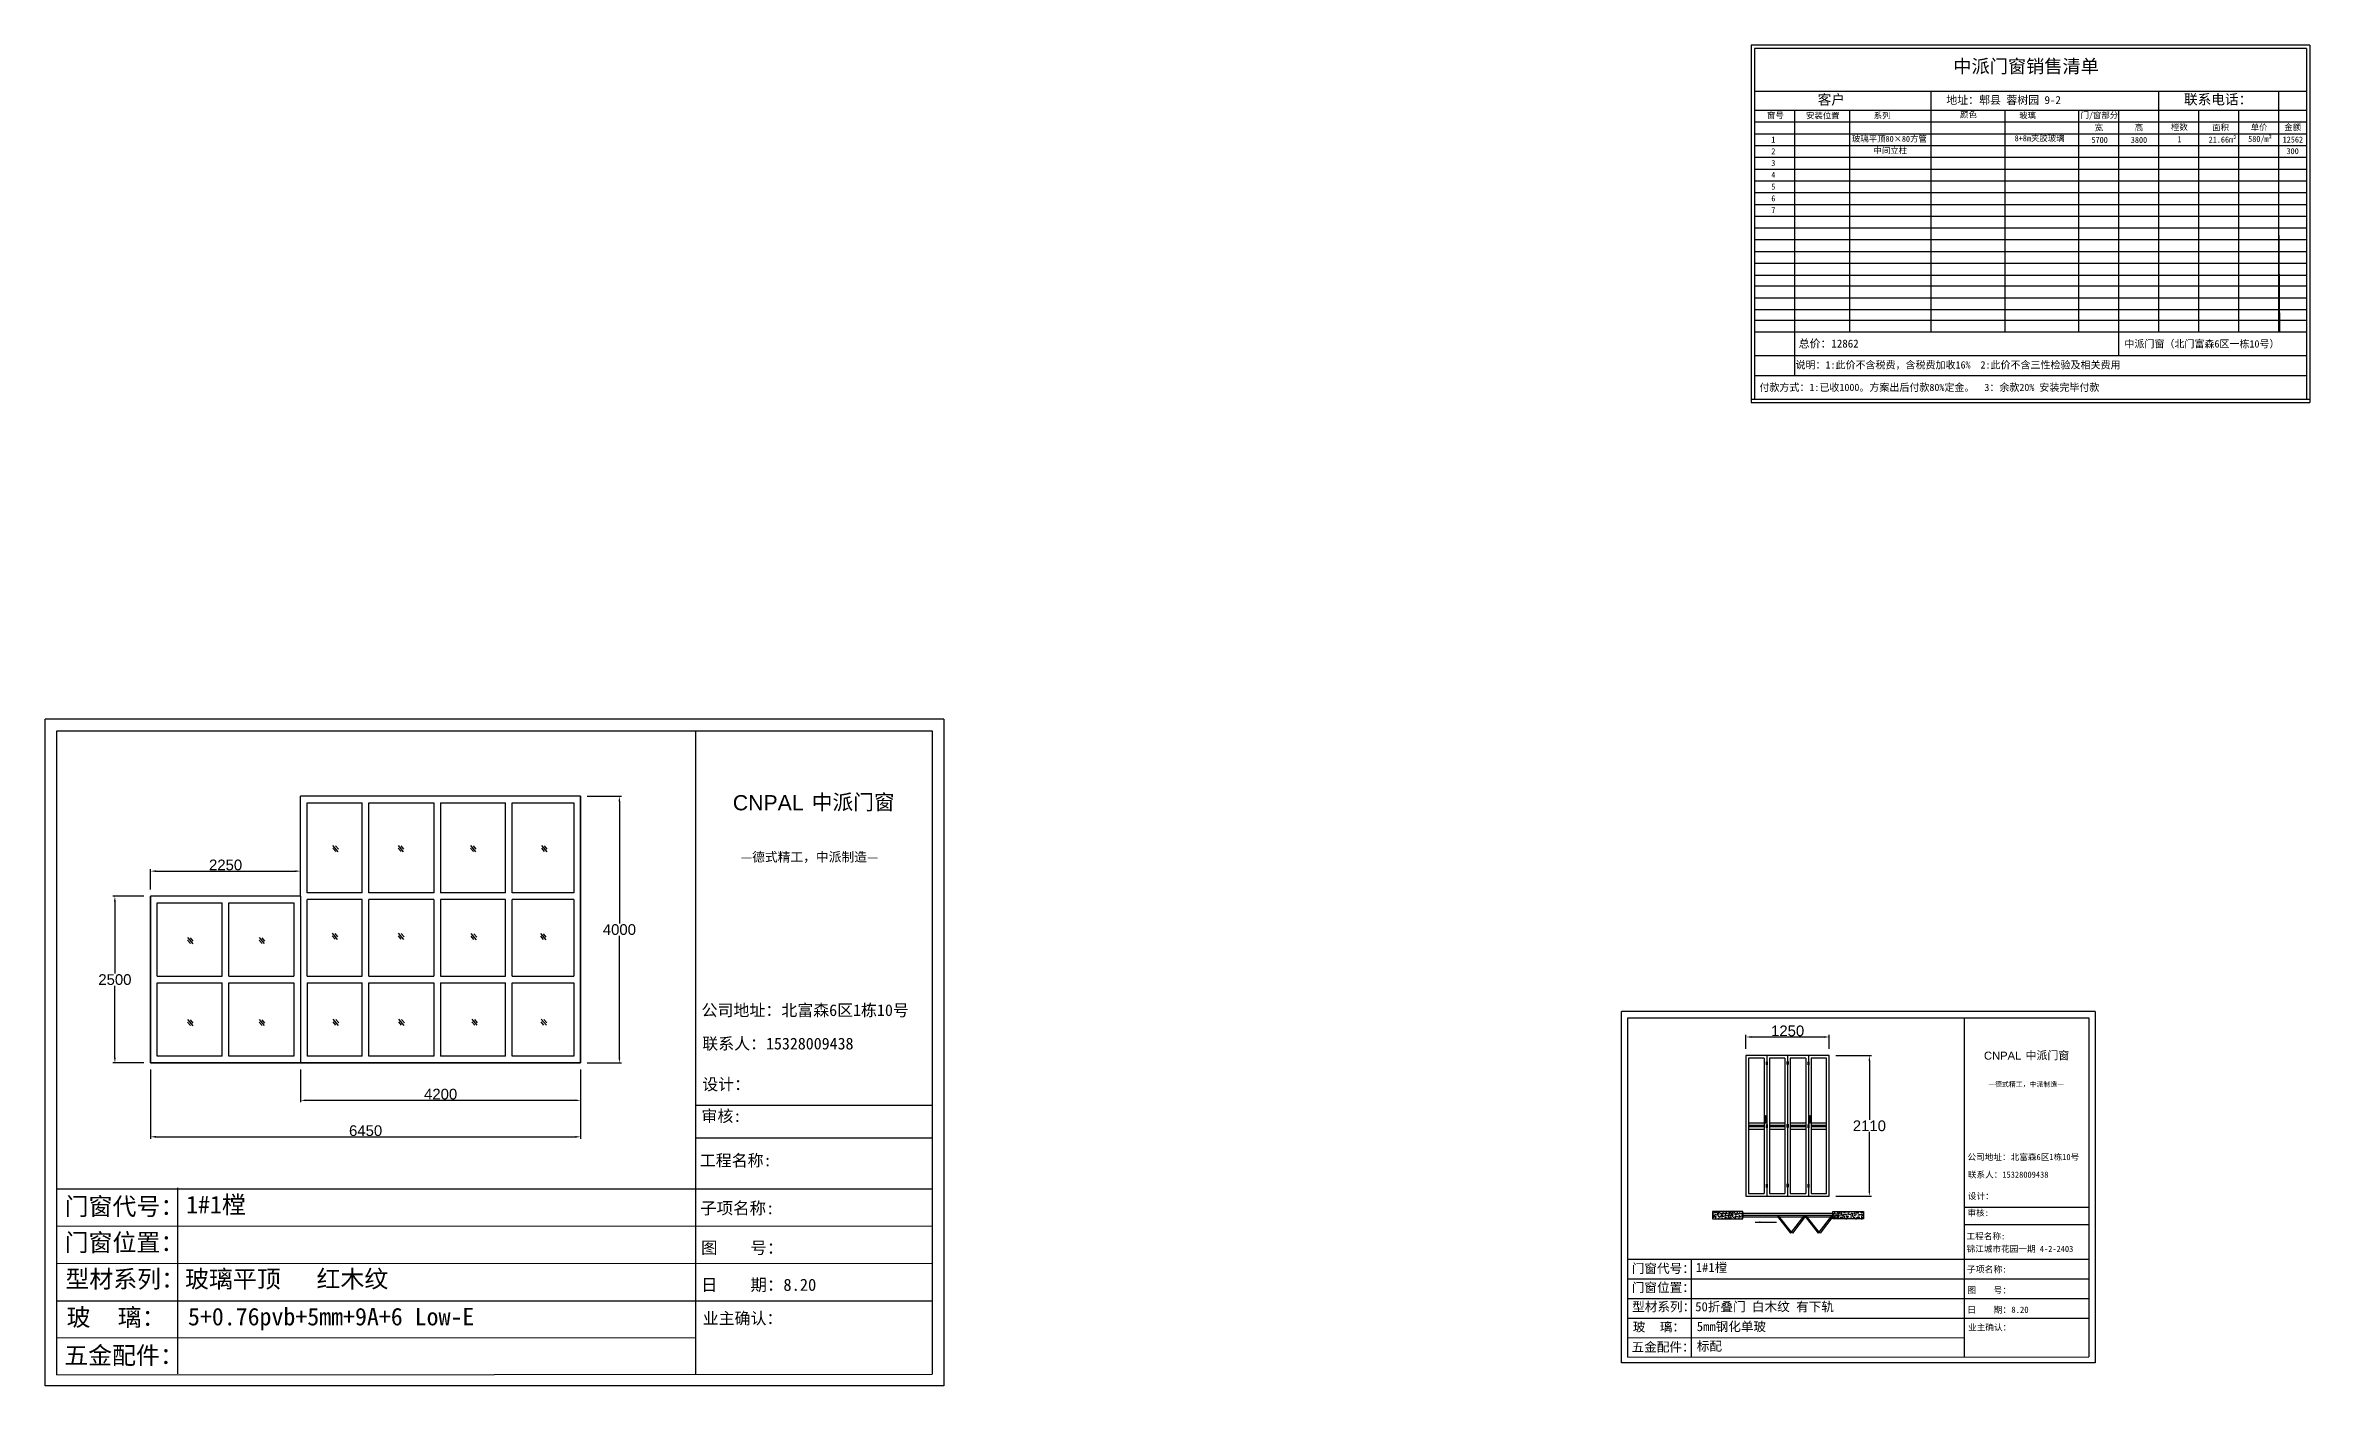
# Model space of a CAD drawing. Header units: inches. Extents: x -138455 to 599497, y -747149 to 13167.
# Drawn here: x 505317 to 539277, y -360668 to -340566 of the extents above; entities that cross this region are included whole.
import ezdxf

# ---------------------------------------------------------------- set-up
doc = ezdxf.new("R2010")
doc.units = ezdxf.units.IN
doc.header["$MEASUREMENT"] = 0
doc.header["$PDMODE"] = 35
doc.header["$PDSIZE"] = -3
doc.layers.add('0 @ 1', color=7, linetype='Continuous')
doc.styles.add('Annotative', font='arialbd.ttf')
doc.styles.add('MtXpl_', font='')
doc.styles.get("Standard").update_dxf_attribs({"font": 'arial.ttf'})
doc.styles.get('MtXpl_').set_extended_font_data('SimSun')
doc.dimstyles.get("Standard").update_dxf_attribs({"dimtxt": 80, "dimasz": 70, "dimexe": 40, "dimexo": 80, "dimgap": 0, "dimtad": 1, "dimtih": 1, "dimtoh": 1, "dimdec": 0, "dimzin": 0, "dimdsep": 46, "dimtxsty": 'Standard', "dimcen": 0.09, "dimadec": 0, "dimazin": 0, "dimtfac": 1, "dimtdec": 0, "dimtofl": 0, "dimtmove": 0, "dimatfit": 3, "dimfxl": 0, "dimtolj": 1, "dimtzin": 0, "dimarcsym": 0})
pattern_1 = [(50, (-6839.19, 7116.895), (71.726018, -6.2752135), [7.5, -82.5]), (355, (-6839.19, 7116.895), (-13.875133, 75.219213), [6, -66]), (100.451444, (-6833.21, 7116.37), (57.850885, 68.943999), [6.374019, -70.114211]), (46.1842, (-6839.19, 7136.895), (106.724133, -16.551928), [11.25, -123.75]), (96.635635, (-6830.3, 7135.52), (93.466195, 97.41186), [9.561034, -105.171376]), (351.184164, (-6839.19, 7136.9), (93.466195, 97.41186), [9, -99]), (21, (-6829.19, 7131.895), (59.690705, -40.261889), [7.5, -82.5]), (326, (-6829.19, 7131.895), (24.331533, 72.5150045), [6, -66]), (71.451445, (-6824.216, 7128.54), (84.022238, 32.253115), [6.374019, -70.114211]), (37.5, (-6839.19, 7116.895), (1.2159855, 33.2893854), [0, -65.2, 0, -67, 0, -66.25]), (7.5, (-6839.19, 7116.895), (26.3069537, 39.4411712), [0, -38.2, 0, -63.7, 0, -25.25]), (327.5, (-6861.49, 7116.895), (53.3822436, -2.2554872), [0, -25, 0, -78, 0, -103.5]), (317.5, (-6871.49, 7116.895), (58.318617, 10.0104982), [0, -32.5, 0, -51.8, 0, -73.5])]

# ---------------------------------------------------------------- blocks, each defined once
blk = doc.blocks.new('*D1237')
at = {"color": 0, "lineweight": -2, "transparency": 16777216}
for p, q in [((506796, -353328), (506331, -353328)), ((506361, -353408), (506361, -354487)), ((506361, -355748), (506361, -354670)), ((506796, -355828), (506331, -355828))]:
    blk.add_line(p, q, dxfattribs=at)
at = {"color": 0, "transparency": 16777216}
for points in [[(506347, -353408), (506374, -353408), (506361, -353328)], [(506347, -355748), (506374, -355748), (506361, -355828)]]:
    blk.add_solid(points, dxfattribs=at)
at = {"layer": 'Defpoints', "color": 0, "transparency": 16777216}
for p in [(506896, -353328), (506361, -355828), (506896, -355828)]:
    blk.add_point(p, dxfattribs=at)
at = {"color": 0, "transparency": 16777216, "insert": (506361, -354578), "char_height": 160, "attachment_point": 5}
blk.add_mtext('\\A1;2500', dxfattribs=at)
blk = doc.blocks.new('*D1238')
at = {"color": 0, "lineweight": -2, "transparency": 16777216}
for p, q in [((506896, -353228), (506896, -352921)), ((506976, -352951), (509066, -352951)), ((509146, -353228), (509146, -352921))]:
    blk.add_line(p, q, dxfattribs=at)
at = {"color": 0, "transparency": 16777216}
for points in [[(506976, -352938), (506976, -352964), (506896, -352951)], [(509066, -352938), (509066, -352964), (509146, -352951)]]:
    blk.add_solid(points, dxfattribs=at)
at = {"layer": 'Defpoints', "color": 0, "transparency": 16777216}
for p in [(509146, -352951), (506896, -353328), (509146, -353328)]:
    blk.add_point(p, dxfattribs=at)
at = {"color": 0, "transparency": 16777216, "insert": (508021, -352859), "char_height": 160, "attachment_point": 5}
blk.add_mtext('\\A1;2250', dxfattribs=at)
blk = doc.blocks.new('*D1239')
at = {"color": 0, "lineweight": -2, "transparency": 16777216}
for p, q in [((509146, -355928), (509146, -356418)), ((513346, -355928), (513346, -356418)), ((509226, -356388), (513266, -356388))]:
    blk.add_line(p, q, dxfattribs=at)
at = {"color": 0, "transparency": 16777216}
for points in [[(509226, -356375), (509226, -356401), (509146, -356388)], [(513266, -356375), (513266, -356401), (513346, -356388)]]:
    blk.add_solid(points, dxfattribs=at)
at = {"layer": 'Defpoints', "color": 0, "transparency": 16777216}
for p in [(509146, -355828), (513346, -355828), (513346, -356388)]:
    blk.add_point(p, dxfattribs=at)
at = {"color": 0, "transparency": 16777216, "insert": (511246, -356296), "char_height": 160, "attachment_point": 5}
blk.add_mtext('\\A1;4200', dxfattribs=at)
blk = doc.blocks.new('*D1240')
at = {"color": 0, "lineweight": -2, "transparency": 16777216}
for p, q in [((513446, -351828), (513957, -351828)), ((513927, -351908), (513927, -353737)), ((513927, -355748), (513927, -353920)), ((513446, -355828), (513957, -355828))]:
    blk.add_line(p, q, dxfattribs=at)
at = {"color": 0, "transparency": 16777216}
for points in [[(513914, -351908), (513940, -351908), (513927, -351828)], [(513914, -355748), (513940, -355748), (513927, -355828)]]:
    blk.add_solid(points, dxfattribs=at)
at = {"layer": 'Defpoints', "color": 0, "transparency": 16777216}
for p in [(513346, -351828), (513927, -351828), (513346, -355828)]:
    blk.add_point(p, dxfattribs=at)
at = {"color": 0, "transparency": 16777216, "insert": (513927, -353828), "char_height": 160, "attachment_point": 5}
blk.add_mtext('\\A1;4000', dxfattribs=at)
blk = doc.blocks.new('*D1241')
at = {"color": 0, "lineweight": -2, "transparency": 16777216}
for p, q in [((506896, -355928), (506896, -356965)), ((513346, -355928), (513346, -356965)), ((506976, -356935), (513266, -356935))]:
    blk.add_line(p, q, dxfattribs=at)
at = {"color": 0, "transparency": 16777216}
for points in [[(506976, -356922), (506976, -356949), (506896, -356935)], [(513266, -356922), (513266, -356949), (513346, -356935)]]:
    blk.add_solid(points, dxfattribs=at)
at = {"layer": 'Defpoints', "color": 0, "transparency": 16777216}
for p in [(506896, -355828), (513346, -355828), (513346, -356935)]:
    blk.add_point(p, dxfattribs=at)
at = {"color": 0, "transparency": 16777216, "insert": (510121, -356844), "char_height": 160, "attachment_point": 5}
blk.add_mtext('\\A1;6450', dxfattribs=at)
blk = doc.blocks.new('123as')
at = {"color": 0}
for p, q in [((90189, 51387), (90252, 51462)), ((90194, 51330), (90312, 51470)), ((90251, 51335), (90314, 51410))]:
    blk.add_line(p, q, dxfattribs=at)
blk = doc.blocks.new('*D1260')
at = {"color": 0, "lineweight": -2, "transparency": 16777216}
for p, q in [((532172, -355716), (532703, -355716)), ((532673, -355796), (532673, -356679)), ((532673, -357746), (532673, -356863)), ((532172, -357826), (532703, -357826))]:
    blk.add_line(p, q, dxfattribs=at)
at = {"color": 0, "transparency": 16777216}
for points in [[(532660, -355796), (532686, -355796), (532673, -355716)], [(532660, -357746), (532686, -357746), (532673, -357826)]]:
    blk.add_solid(points, dxfattribs=at)
at = {"layer": 'Defpoints', "color": 0, "transparency": 16777216}
for p in [(532072, -355716), (532072, -357826), (532673, -357826)]:
    blk.add_point(p, dxfattribs=at)
at = {"color": 0, "transparency": 16777216, "insert": (532673, -356771), "char_height": 160, "attachment_point": 5}
blk.add_mtext('\\A1;2110', dxfattribs=at)
blk = doc.blocks.new('*D1261')
at = {"color": 0, "lineweight": -2, "transparency": 16777216}
for p, q in [((530822, -355616), (530822, -355408)), ((530902, -355438), (531992, -355438)), ((532072, -355616), (532072, -355408))]:
    blk.add_line(p, q, dxfattribs=at)
at = {"color": 0, "transparency": 16777216}
for points in [[(530902, -355425), (530902, -355452), (530822, -355438)], [(531992, -355425), (531992, -355452), (532072, -355438)]]:
    blk.add_solid(points, dxfattribs=at)
at = {"layer": 'Defpoints', "color": 0, "transparency": 16777216}
for p in [(532072, -355438), (530822, -355716), (532072, -355716)]:
    blk.add_point(p, dxfattribs=at)
at = {"color": 0, "transparency": 16777216, "insert": (531447, -355347), "char_height": 160, "attachment_point": 5}
blk.add_mtext('\\A1;1250', dxfattribs=at)
blk = doc.blocks.new('123z')
at = {"color": 0}
for points in [[(94078, 52755), (94078, 52755, 0.414214), (94088, 52765), (94088, 52845, 0.414214), (94078, 52855), (94078, 52855, 0.414214), (94068, 52845), (94068, 52765, 0.414214)], [(94078, 52775), (94078, 52775, 0.414214), (94083, 52780), (94083, 52830, 0.414214), (94078, 52835), (94078, 52835, 0.414214), (94073, 52830), (94073, 52780, 0.414214)]]:
    blk.add_lwpolyline(points, format="xyb", close=True, dxfattribs=at)

msp = doc.modelspace()

# ---------------------------------------------------------------- hatches: boundary and pattern name
h = msp.add_hatch()
h.set_pattern_fill('AR-CONC', color=256, scale=10)
h.set_pattern_definition(pattern_1)
h.paths.add_polyline_path([(530776.9, -358056), (530317.9, -358056), (530317.9, -358165.2), (530776.9, -358165.2)])
h = msp.add_hatch()
h.set_pattern_fill('AR-CONC', color=256, scale=10)
h.set_pattern_definition(pattern_1)
h.paths.add_polyline_path([(532126.9, -358056), (532585.9, -358056), (532585.9, -358165.2), (532126.9, -358165.2)])

# ---------------------------------------------------------------- linework, layer by layer
for p, q in [((539276.8, -340566.3), (530899.1, -340566.3)), ((530899.1, -340566.3), (530899.1, -345921.9)), ((539276.8, -340566.3), (539276.8, -345921.9)), ((539226.8, -340616.3), (530949.1, -340616.3)), ((530949.1, -340616.3), (530949.1, -345871.9)), ((539226.8, -340616.3), (539226.8, -345871.9)), ((539226.8, -341260.5), (530949.1, -341260.5)), ((533592.8, -341260.5), (533592.8, -344863.3)), ((537010.8, -341260.5), (537010.8, -344863.3)), ((538810.8, -341260.5), (538810.8, -343127.9)), ((538810.8, -341260.5), (538810.8, -344863.3)), ((530949.1, -341539.7), (539226.8, -341539.7)), ((531549.1, -341539.7), (531549.1, -343127.9)), ((532373.6, -341539.7), (532373.6, -343127.9)), ((534702.7, -341539.7), (534702.7, -344863.3)), ((535810.8, -341539.7), (535810.8, -344863.3)), ((536410.8, -341539.7), (536410.8, -344863.3)), ((537610.8, -341539.7), (537610.8, -344863.3)), ((538210.8, -341539.7), (538210.8, -343127.9)), ((530949.1, -341716.2), (539226.8, -341716.2)), ((530949.1, -341892.6), (539226.8, -341892.6)), ((530949.1, -342069.1), (539226.8, -342069.1)), ((530949.1, -342245.6), (539226.8, -342245.6)), ((530949.1, -342422), (539226.8, -342422)), ((530949.1, -342598.5), (539226.8, -342598.5)), ((530949.1, -342775), (539226.8, -342775)), ((530949.1, -342951.5), (539226.8, -342951.5)), ((530949.1, -343127.9), (539226.8, -343127.9)), ((530949.1, -343304.4), (539226.8, -343304.4)), ((531549.1, -343127.9), (531549.1, -343833.8)), ((532373.6, -343127.9), (532373.6, -344863.3)), ((538210.8, -343127.9), (538210.8, -344863.3)), ((538810.8, -343127.9), (538825.9, -344863.3)), ((530949.1, -343480.9), (539226.8, -343480.9)), ((530949.1, -343657.3), (539226.8, -343657.3)), ((530949.1, -343833.8), (539226.8, -343833.8)), ((531549.1, -343833.8), (531549.1, -345519.9)), ((530949.1, -344015.6), (539226.8, -344015.6)), ((530949.1, -344174.7), (539226.8, -344174.7)), ((530949.1, -344351.2), (539226.8, -344351.2)), ((530949.1, -344527.7), (539226.8, -344527.7)), ((530949.1, -344527.7), (539226.8, -344527.7)), ((530949.1, -344686.8), (539226.8, -344686.8)), ((530949.1, -344863.3), (539226.8, -344863.3)), ((536410.8, -344863.3), (536410.8, -345216.2)), ((530949.1, -345216.2), (539226.8, -345216.2)), ((532373.6, -345038.9), (532373.6, -345039.8)), ((530949.1, -345519.9), (539226.8, -345519.9)), ((530899.1, -345871.9), (539276.8, -345871.9)), ((530899.1, -345921.9), (539276.8, -345921.9)), ((518790.5, -350670.7), (505317.1, -350670.7)), ((505317.1, -360667.8), (505317.1, -350670.7)), ((518790.5, -350670.7), (518790.5, -360667.8)), ((505492.4, -350845.5), (518615.7, -350845.5)), ((505492.4, -360502.4), (505492.4, -350845.5)), ((515068.5, -350845.5), (515068.5, -360493.2)), ((518615.7, -350845.5), (518615.7, -360492.6)), ((513345.9, -351828.2), (509145.9, -351828.2)), ((509145.9, -353328.2), (509145.9, -351828.2)), ((509245.9, -351928.2), (510070.9, -351928.2)), ((509245.9, -353278.2), (509245.9, -351928.2)), ((510070.9, -353278.2), (510070.9, -351928.2)), ((510170.9, -353278.2), (510170.9, -351928.2)), ((510170.9, -351928.2), (511145.9, -351928.2)), ((511145.9, -351928.2), (511145.9, -353278.2)), ((511245.9, -351928.2), (511245.9, -353278.2)), ((511245.9, -351928.2), (512220.9, -351928.2)), ((512220.9, -353278.2), (512220.9, -351928.2)), ((512320.9, -353278.2), (512320.9, -351928.2)), ((512320.9, -351928.2), (513245.9, -351928.2)), ((513245.9, -351928.2), (513245.9, -353278.2)), ((513345.9, -355828.2), (513345.9, -351828.2)), ((513345.9, -351828.2), (513345.9, -355828.2)), ((509145.9, -353328.2), (506895.9, -353328.2)), ((506895.9, -353328.2), (506895.9, -355828.2)), ((506895.9, -355828.2), (506895.9, -353328.2)), ((506995.9, -353428.2), (507970.9, -353428.2)), ((506995.9, -354528.2), (506995.9, -353428.2)), ((507970.9, -354528.2), (507970.9, -353428.2)), ((508070.9, -354528.2), (508070.9, -353428.2)), ((508070.9, -353428.2), (509045.9, -353428.2)), ((509045.9, -353428.2), (509045.9, -354528.2)), ((509145.9, -353328.2), (509145.9, -355828.2)), ((510070.9, -353278.2), (509245.9, -353278.2)), ((509245.9, -354528.2), (509245.9, -353378.2)), ((510070.9, -353378.2), (509245.9, -353378.2)), ((510070.9, -354528.2), (510070.9, -353378.2)), ((511145.9, -353278.2), (510170.9, -353278.2)), ((510170.9, -354528.2), (510170.9, -353378.2)), ((511145.9, -353378.2), (510170.9, -353378.2)), ((511145.9, -353378.2), (511145.9, -354528.2)), ((512220.9, -353278.2), (511245.9, -353278.2)), ((511245.9, -353378.2), (511245.9, -354528.2)), ((512220.9, -353378.2), (511245.9, -353378.2)), ((512220.9, -354528.2), (512220.9, -353378.2)), ((513245.9, -353278.2), (512320.9, -353278.2)), ((513245.9, -353378.2), (512320.9, -353378.2)), ((512320.9, -354528.2), (512320.9, -353378.2)), ((513245.9, -353378.2), (513245.9, -354528.2)), ((506995.9, -354528.2), (507970.9, -354528.2)), ((508070.9, -354528.2), (509045.9, -354528.2)), ((509245.9, -354528.2), (510070.9, -354528.2)), ((510170.9, -354528.2), (511145.9, -354528.2)), ((511245.9, -354528.2), (512220.9, -354528.2)), ((512320.9, -354528.2), (513245.9, -354528.2)), ((506995.9, -355728.2), (506995.9, -354628.2)), ((506995.9, -354628.2), (507970.9, -354628.2)), ((507970.9, -355728.2), (507970.9, -354628.2)), ((508070.9, -355728.2), (508070.9, -354628.2)), ((508070.9, -354628.2), (509045.9, -354628.2)), ((509045.9, -354628.2), (509045.9, -355728.2)), ((509245.9, -354628.2), (510070.9, -354628.2)), ((509245.9, -354628.2), (509245.9, -355728.2)), ((510070.9, -355728.2), (510070.9, -354628.2)), ((510170.9, -355728.2), (510170.9, -354628.2)), ((510170.9, -354628.2), (511145.9, -354628.2)), ((511145.9, -354628.2), (511145.9, -355728.2)), ((511245.9, -354628.2), (511245.9, -355728.2)), ((511245.9, -354628.2), (512220.9, -354628.2)), ((512220.9, -355728.2), (512220.9, -354628.2)), ((512320.9, -355728.2), (512320.9, -354628.2)), ((512320.9, -354628.2), (513245.9, -354628.2)), ((513245.9, -354628.2), (513245.9, -355728.2)), ((536058.4, -355057.1), (528956.8, -355057.1)), ((528956.8, -360326.4), (528956.8, -355057.1)), ((529049.3, -355149.2), (535966.3, -355149.2)), ((529049.3, -360239.2), (529049.3, -355149.2)), ((534096.6, -355149.2), (534096.6, -360234.4)), ((535966.3, -355149.2), (535966.3, -360234)), ((536058.4, -355057.1), (536058.4, -360326.4)), ((506895.9, -355828.2), (513345.9, -355828.2)), ((513345.9, -355828.2), (506895.9, -355828.2)), ((507970.9, -355728.2), (506995.9, -355728.2)), ((509045.9, -355728.2), (508070.9, -355728.2)), ((510070.9, -355728.2), (509245.9, -355728.2)), ((511145.9, -355728.2), (510170.9, -355728.2)), ((512220.9, -355728.2), (511245.9, -355728.2)), ((513245.9, -355728.2), (512320.9, -355728.2)), ((532072, -355716.2), (530822, -355716.2)), ((530822, -355716.2), (530822, -357826.2)), ((530862, -355756.2), (530862, -357786.2)), ((531094.5, -355756.2), (530862, -355756.2)), ((531094.5, -355756.2), (531094.5, -357786.2)), ((531134.5, -355716.2), (531134.5, -355808.8)), ((531134.5, -355856.9), (531134.5, -356750.9)), ((531174.5, -355756.2), (531174.5, -357786.2)), ((531407, -355756.2), (531174.5, -355756.2)), ((531407, -355756.2), (531407, -357786.2)), ((531447, -355716.2), (531447, -355804.9)), ((531447, -355853.1), (531447, -356747.1)), ((531487, -355756.2), (531487, -357786.2)), ((531719.5, -355756.2), (531487, -355756.2)), ((531719.5, -355756.2), (531719.5, -357786.2)), ((531759.5, -355716.2), (531759.5, -355808.8)), ((531759.5, -355856.9), (531759.5, -356750.9)), ((531799.5, -355756.2), (531799.5, -357786.2)), ((532032, -355756.2), (531799.5, -355756.2)), ((532032, -357786.2), (532032, -355756.2)), ((532072, -357826.2), (532072, -355716.2)), ((515068.5, -356460.2), (518615.7, -356460.2)), ((531134.5, -356799.1), (531134.5, -357646.3)), ((531447, -356795.3), (531447, -357642.4)), ((531759.5, -356799.1), (531759.5, -357646.3)), ((515068.5, -356951.5), (518615.7, -356951.5)), ((505490.6, -357715.7), (518615.7, -357715.7)), ((507297.6, -357702), (507298.4, -360489.8)), ((530822, -357826.2), (532072, -357826.2)), ((530862, -357786.2), (531094.5, -357786.2)), ((531134.5, -357694.4), (531134.5, -357826.2)), ((531174.5, -357786.2), (531407, -357786.2)), ((531447, -357690.6), (531447, -357826.2)), ((531487, -357786.2), (531719.5, -357786.2)), ((531759.5, -357694.4), (531759.5, -357826.2)), ((531799.5, -357786.2), (532032, -357786.2)), ((505491, -358275.4), (518615.7, -358271.6)), ((530776.9, -358110.6), (532126.9, -358110.6)), ((534096.6, -357989.1), (535966.3, -357989.1)), ((534096.6, -358248.1), (535966.3, -358248.1)), ((505491.4, -358835.3), (518615.7, -358831.4)), ((529048.3, -358770.4), (535966.3, -358770.4)), ((530000.7, -358763.2), (530001.2, -360232.6)), ((529048.5, -359065.4), (535966.3, -359063.4)), ((505491.7, -359395.5), (518615.7, -359395.5)), ((529048.7, -359360.5), (535966.3, -359358.5)), ((505492.1, -359951.1), (515068.5, -359946.1)), ((529048.9, -359655.8), (535966.3, -359655.8)), ((529049.1, -359948.6), (534096.6, -359946)), ((529049.3, -360239.2), (535966.3, -360234)), ((505492.4, -360502.4), (518615.7, -360492.6)), ((536058.4, -360326.4), (528956.8, -360326.4)), ((518790.5, -360667.8), (505317.1, -360667.8))]:
    msp.add_line(p, q)
for points in [[(531128.1, -355808.8), (531141, -355808.8), (531141, -355856.9), (531128.1, -355856.9)], [(531440.6, -355804.9), (531453.5, -355804.9), (531453.5, -355853.1), (531440.6, -355853.1)], [(531753.1, -355808.8), (531766, -355808.8), (531766, -355856.9), (531753.1, -355856.9)], [(531128.1, -356750.9), (531141, -356750.9), (531141, -356799.1), (531128.1, -356799.1)], [(531440.6, -356747.1), (531453.5, -356747.1), (531453.5, -356795.3), (531440.6, -356795.3)], [(531753.1, -356750.9), (531766, -356750.9), (531766, -356799.1), (531753.1, -356799.1)], [(531128.1, -357646.3), (531141, -357646.3), (531141, -357694.4), (531128.1, -357694.4)], [(531440.6, -357642.4), (531453.5, -357642.4), (531453.5, -357690.6), (531440.6, -357690.6)], [(531753.1, -357646.3), (531766, -357646.3), (531766, -357694.4), (531753.1, -357694.4)], [(530776.9, -358056), (530317.9, -358056), (530317.9, -358165.2), (530776.9, -358165.2)], [(531503.9, -358365.7), (531312, -358119), (531296.2, -358131.3), (531488.1, -358378)], [(531503.9, -358365.7), (531695.8, -358119), (531711.6, -358131.3), (531519.7, -358378)], [(531919.3, -358365.7), (531727.4, -358119), (531711.6, -358131.3), (531903.5, -358378)], [(531919.3, -358365.7), (532111.1, -358119), (532126.9, -358131.3), (531935, -358378)], [(532126.9, -358056), (532585.9, -358056), (532585.9, -358165.2), (532126.9, -358165.2)]]:
    msp.add_lwpolyline(points, close=True)
for points in [[(530822, -356763.7), (530822, -356778.7)], [(531094.5, -356728.7), (530862, -356728.7)], [(531094.5, -356763.7), (530862, -356763.7)], [(530862, -356763.7), (531094.5, -356763.7)], [(531094.5, -356778.7), (530862, -356778.7)], [(530862, -356778.7), (531094.5, -356778.7)], [(530862, -356818.7), (531094.5, -356818.7)], [(531407, -356728.7), (531174.5, -356728.7)], [(531174.5, -356763.7), (531407, -356763.7)], [(531407, -356763.7), (531174.5, -356763.7)], [(531174.5, -356778.7), (531407, -356778.7)], [(531407, -356778.7), (531174.5, -356778.7)], [(531174.5, -356818.7), (531407, -356818.7)], [(531719.5, -356728.7), (531487, -356728.7)], [(531487, -356763.7), (531719.5, -356763.7)], [(531719.5, -356763.7), (531487, -356763.7)], [(531487, -356778.7), (531719.5, -356778.7)], [(531719.5, -356778.7), (531487, -356778.7)], [(531487, -356818.7), (531719.5, -356818.7)], [(532032, -356728.7), (531799.5, -356728.7)], [(531799.5, -356763.7), (532032, -356763.7)], [(532032, -356763.7), (531799.5, -356763.7)], [(531799.5, -356778.7), (532032, -356778.7)], [(532032, -356778.7), (531799.5, -356778.7)], [(531799.5, -356818.7), (532032, -356818.7)], [(532123.6, -358135.6), (532126.9, -358135.6), (532126.9, -358085.6), (530776.9, -358085.6), (530776.9, -358135.6), (531299.6, -358135.6)], [(531324.9, -358135.6), (531682.9, -358135.6)], [(531708.3, -358135.6), (531714.9, -358135.6)], [(531740.2, -358135.6), (532098.3, -358135.6)]]:
    msp.add_lwpolyline(points)

# ---------------------------------------------------------------- block references
for name, p, xscale, yscale, zscale in [('123as', (570001.1, -386971.6), -0.6684526412304121, 0.6684526412304121, 0.6684526412304121), ('123as', (570981.4, -386971.6), -0.6684526412304121, 0.6684526412304121, 0.6684526412304121), ('123as', (572066.3, -386971.6), -0.6684526412304121, 0.6684526412304121, 0.6684526412304121), ('123as', (573132.6, -386971.6), -0.6684526412304121, 0.6684526412304121, 0.6684526412304121), ('123as', (567822.8, -388350.9), -0.6684526412304121, 0.6684526412304121, 0.6684526412304121), ('123as', (568896.9, -388350.2), -0.6684526412304121, 0.6684526412304121, 0.6684526412304121), ('123as', (569992.2, -388288.4), -0.6684526412304121, 0.6684526412304121, 0.6684526412304121), ('123as', (570984.5, -388288.4), -0.6684526412304121, 0.6684526412304121, 0.6684526412304121), ('123as', (572074.1, -388290.8), -0.6684526412304121, 0.6684526412304121, 0.6684526412304121), ('123as', (573117.5, -388290.8), -0.6684526412304121, 0.6684526412304121, 0.6684526412304121), ('123as', (567822.8, -389580.3), -0.6684526412304121, 0.6684526412304121, 0.6684526412304121), ('123as', (568896.9, -389579.6), -0.6684526412304121, 0.6684526412304121, 0.6684526412304121), ('123as', (570005.2, -389575.3), -0.6684526412304121, 0.6684526412304121, 0.6684526412304121), ('123as', (570989.8, -389575.3), -0.6684526412304121, 0.6684526412304121, 0.6684526412304121), ('123as', (572086.6, -389575.1), -0.6684526412304121, 0.6684526412304121, 0.6684526412304121), ('123as', (573123.4, -389575.1), -0.6684526412304121, 0.6684526412304121, 0.6684526412304121), ('123z', (428074.4, -414507.2), 1.095252602183295, 1.095252602183295, 1.095252602183295), ('123z', (428740, -414507.2), 1.095252602183295, 1.095252602183295, 1.095252602183295)]:
    msp.add_blockref(name, p, dxfattribs=dict(xscale=xscale, yscale=yscale, zscale=zscale))

# ---------------------------------------------------------------- texts
for height, p in [(227.94, (515628.2, -352039)), (120.14, (534391.7, -355778.3))]:
    msp.add_text('CNPAL', height=height).set_placement(p)
at = {"style": 'MtXpl_'}
for s, height, p in [('中派门窗', 227.94, (516811.8, -352029.6)), ('—德式精工，中派制造—', 140.272, (515747.5, -352807.4)), ('公司地址：北富森6区1栋10号', 175.341, (515159.7, -355124)), ('联系人：15328009438', 175.341, (515169.3, -355625.2)), ('中派门窗', 120.14, (535015.5, -355773.3)), ('设计：', 175.34, (515169.5, -356235.8)), ('—德式精工，中派制造—', 73.935, (534454.5, -356183.3)), ('审核:', 175.34, (515158.3, -356711.2)), ('工程名称:', 175.34, (515132.7, -357376.7)), ('公司地址：北富森6区1栋10号', 92.419, (534144.7, -357284.8)), ('联系人：15328009438', 92.419, (534149.7, -357549)), ('子项名称:', 181.19, (515138.3, -358095.7)), ('设计：', 92.42, (534149.9, -357870.9)), ('审核:', 92.42, (534144, -358121.4)), ('图    号：', 181.19, (515151.3, -358689.9)), ('锦江城市花园一期 4-2-2403', 92.419, (534130.5, -358662)), ('工程名称:', 92.42, (534130.5, -358472.2)), ('子项名称:', 95.5, (534133.4, -358970.7)), ('日    期：8.20', 181.188, (515151.9, -359244.9)), ('图    号：', 95.5, (534140.3, -359283.9)), ('业主确认：', 175.34, (515176.3, -359744.7)), ('日    期：8.20', 95.501, (534140.6, -359576.4)), ('业主确认：', 92.42, (534153.4, -359839.9))]:
    msp.add_text(s, height=height, dxfattribs=at).set_placement(p)
at = {"layer": '0 @ 1', "style": 'Annotative'}
for s, height, p in [('门窗代号：', 263.01, (505607.4, -358109.6)), ('门窗位置：', 263.01, (505607.4, -358651.4)), ('型材系列：', 263.01, (505618.5, -359198.8)), ('门窗代号：', 138.63, (529109.9, -358978)), ('门窗位置：', 138.63, (529109.9, -359263.6)), ('玻    璃：', 263.01, (505636.9, -359772.8)), ('型材系列：', 138.63, (529115.7, -359552.1)), ('玻    璃：', 138.63, (529125.4, -359854.6)), ('五金配件：', 263.01, (505600.9, -360344.6)), ('五金配件：', 138.63, (529106.5, -360156))]:
    msp.add_text(s, height=height, dxfattribs=at).set_placement(p)
at = {"layer": '0 @ 1', "attachment_point": 1, "style": 'Annotative'}
for s, width, insert, char_height in [('{\\fSimSun|b1|i0|c134|p2;中派门窗销售清单}', 2802.276, (533932.4, -340780.6), 200), ('{\\fSimSun|b1|i0|c134|p2;客户}', 485.592, (531896.8, -341306.1), 150), ('{\\fSimSun|b1|i0|c134|p2;联系电话：}', 1409.924, (537392, -341302), 150), ('{\\fSimSun|b1|i0|c134|p2;窗号}', 485.592, (531137.8, -341572.3), 90), ('{\\fSimSun|b1|i0|c134|p2;安装位置}', 706.927, (531722.8, -341575.5), 90), ('{\\fSimSun|b1|i0|c134|p2;系列}', 485.592, (532737, -341574.5), 90), ('{\\fSimSun|b1|i0|c134|p2;地址：郫县 蓉树园 9-2}', 3483.473, (533827.1, -341327), 120), ('{\\fSimSun|b1|i0|c134|p2;颜色}', 485.592, (534033.7, -341560.8), 90), ('{\\fSimSun|b1|i0|c134|p2;玻璃}', 485.592, (534919.6, -341572.5), 90), ('{\\fSimSun|b1|i0|c134|p2;门/窗部分}', 603.897, (535839.5, -341569.6), 90), ('{\\fSimSun|b1|i0|c134|p2;1}', 485.592, (531202.2, -341934.6), 90), ('{\\fSimSun|b1|i0|c134|p2;玻璃平顶80×80方管}', 1380.432, (532411.5, -341924.4), 90), ('{\\fSimSun|b1|i0|c134|p2;8+8m夹胶玻璃}', 753.781, (534851.5, -341915.7), 90), ('{\\fSimSun|b1|i0|c134|p2;5700}', 753.781, (536003.6, -341940.9), 90), ('{\\fSimSun|b1|i0|c134|p2;宽}', 603.897, (536052.4, -341755.2), 90), ('{\\fSimSun|b1|i0|c134|p2;3800}', 753.781, (536594, -341941.1), 90), ('{\\fSimSun|b1|i0|c134|p2;高}', 603.897, (536652.4, -341755.2), 90), ('{\\fSimSun|b1|i0|c134|p2;樘数}', 603.897, (537195.7, -341748.2), 90), ('{\\fSimSun|b1|i0|c134|p2;1}', 753.781, (537293.2, -341931.1), 90), ('{\\fSimSun|b1|i0|c134|p2;21.66m²}', 753.781, (537761.1, -341935.8), 90), ('{\\fSimSun|b1|i0|c134|p2;面积}', 603.897, (537814.2, -341752), 90), ('{\\fSimSun|b1|i0|c134|p2;580/m²}', 753.781, (538353.7, -341925.5), 90), ('{\\fSimSun|b1|i0|c134|p2;单价}', 603.897, (538391.9, -341752), 90), ('{\\fSimSun|b1|i0|c134|p2;12562}', 753.781, (538871.3, -341934.9), 90), ('{\\fSimSun|b1|i0|c134|p2;金额}', 603.897, (538895.7, -341749.3), 90), ('{\\fSimSun|b1|i0|c134|p2;3}', 485.592, (531202.2, -342287.5), 90), ('{\\fSimSun|b1|i0|c134|p2;2}', 485.592, (531202.2, -342111), 90), ('{\\fSimSun|b1|i0|c134|p2;中间立柱}', 921.091, (532735.3, -342099), 90), ('{\\fSimSun|b1|i0|c134|p2;300}', 753.781, (538928.7, -342108.3), 90), ('{\\fSimSun|b1|i0|c134|p2;4}', 485.592, (531202.2, -342464), 90), ('{\\fSimSun|b1|i0|c134|p2;5}', 485.592, (531202.2, -342640.4), 90), ('{\\fSimSun|b1|i0|c134|p2;6}', 485.592, (531202.2, -342816.9), 90), ('{\\fSimSun|b1|i0|c134|p2;7}', 485.592, (531202.2, -342993.4), 90), ('{\\fSimSun|b1|i0|c134|p2;总价：12862}', 2423.77, (531612.9, -344979.9), 120), ('{\\fSimSun|b1|i0|c134|p2;中派门窗（北门富森6区一栋10号）}', 2734.804, (536498, -344988.9), 110), ('{\\fSimSun|b1|i0|c134|p2;说明：1:此价不含税费，含税费加收16%  2:此价不含三性检验及相关费用}', 6113.097, (531565.4, -345303.9), 110), ('{\\fSimSun|b1|i0|c134|p2;付款方式：1:已收1000。方案出后付款80%定金。  3：余款20% 安装完毕付款}', 7317.005, (531024.1, -345641.4), 110), ('{\\fSimSun|b1|i0|c134|p2;1#1樘}', 4396.385, (507428.6, -357819.8), 263.011), ('{\\fSimSun|b1|i0|c134|p2;玻璃平顶   红木纹}', 9006.576, (507413.2, -358934.9), 263.011), ('{\\fSimSun|b1|i0|c134|p2;1#1樘}', 4396.385, (530069.8, -358825.3), 138.628), ('{\\fSimSun|b1|i0|c134|p2;5+0.76pvb+5mm+9A+6 Low-E}', 7839.588, (507457.2, -359500.1), 263.011), ('{\\fSimSun|b1|i0|c134|p2;50折叠门 白木纹 有下轨}', 9006.576, (530061.7, -359413), 138.628), ('{\\fSimSun|b1|i0|c134|p2;5mm钢化单玻}', 7839.588, (530084.9, -359710.9), 138.628), ('{\\fSimSun|b1|i0|c134|p2;标配}', 7839.588, (530085, -360003.3), 138.628)]:
    msp.add_mtext_dynamic_manual_height_columns(s, width=width, gutter_width=903.5, heights=[0], dxfattribs=dict(at, insert=insert, char_height=char_height))

# ---------------------------------------------------------------- dimensions: what is measured, and where the dimension line sits
for base, p1, p2, picture, middle in [((513927.1, -351828.2), (513345.9, -355828.2), (513345.9, -351828.2), '*D1240', (513927.1, -353828.2)), ((506360.6, -355828.2), (506895.9, -353328.2), (506895.9, -355828.2), '*D1237', (506360.6, -354578.2))]:
    dim = msp.add_linear_dim(base=base, p1=p1, p2=p2, angle=90, dimstyle='Standard', override={"dimtxt": 160, "dimasz": 80, "dimexe": 30, "dimexo": 100, "dimgap": 10})
    dim.commit()
    dim.dimension.update_dxf_attribs({"geometry": picture, "text_midpoint": middle, "dimtype": 160})
for base, p1, p2, picture, middle in [((509145.9, -352951.1), (506895.9, -353328.2), (509145.9, -353328.2), '*D1238', (508020.9, -352951.1)), ((513345.9, -356935.5), (506895.9, -355828.2), (513345.9, -355828.2), '*D1241', (510120.9, -356935.5)), ((513345.9, -356388.1), (509145.9, -355828.2), (513345.9, -355828.2), '*D1239', (511245.9, -356388.1))]:
    dim = msp.add_linear_dim(base=base, p1=p1, p2=p2, dimstyle='Standard', override={"dimtxt": 160, "dimasz": 80, "dimexe": 30, "dimexo": 100, "dimgap": 10})
    dim.commit()
    dim.dimension.update_dxf_attribs({"geometry": picture, "text_midpoint": middle, "dimtype": 160})
dim = msp.add_linear_dim(base=(532072, -355438.4), p1=(530822, -355716.2), p2=(532072, -355716.2), dimstyle='Standard', override={"dimtxt": 160, "dimasz": 80, "dimexe": 30, "dimexo": 100, "dimgap": 10})
dim.commit()
dim.dimension.update_dxf_attribs({"geometry": '*D1261', "text_midpoint": (531447, -355346.7)})
dim = msp.add_linear_dim(base=(532672.8, -357826.2), p1=(532072, -355716.2), p2=(532072, -357826.2), angle=90, dimstyle='Standard', override={"dimtxt": 160, "dimasz": 80, "dimexe": 30, "dimexo": 100, "dimgap": 10})
dim.commit()
dim.dimension.update_dxf_attribs({"geometry": '*D1260', "text_midpoint": (532672.8, -356771.2)})

# ---------------------------------------------------------------- leaders
msp.add_leader([(530958.6, -358215.9), (531278.1, -358215.9)], dimstyle='Standard', override={"dimtxt": 160, "dimasz": 80, "dimexe": 30, "dimexo": 100, "dimgap": 10, "dimtad": 0})

doc.saveas('drawing.dxf')
